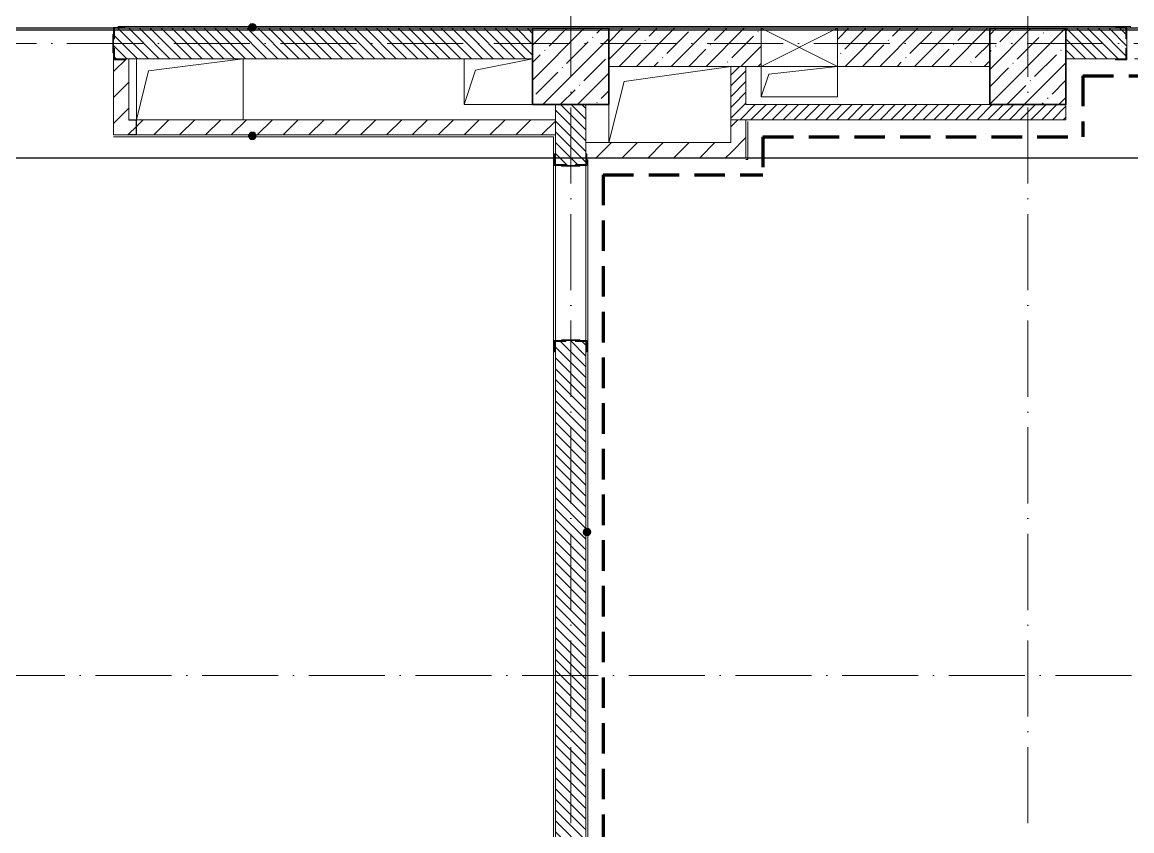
# Model space of a CAD drawing. Header units: millimetres. Extents: x -17017 to 628417, y -109036 to 199237.
# Drawn here: x 39280 to 46562, y -103585 to -98275 of the extents above; entities that cross this region are included whole.
import ezdxf

# ---------------------------------------------------------------- set-up
doc = ezdxf.new("R2010")
doc.units = ezdxf.units.MM
for name, pattern in [('50_200_ШТРИХ_1Т_ш5_п1_п1_', [700, 500, -100, 0, -100]), ('Штрих короткий', [300, 150, -150]), ('Штриховая _2 мм - 1 мм_', [300, 200, -100])]:
    doc.linetypes.add(name, pattern=pattern)
for name, color, linetype, lineweight in [('0-1', 7, 'Continuous', 5), ('0-2', 7, 'Continuous', 9), ('Марки стен', 7, 'Continuous', 9), ('Несущие колонны', 7, 'Continuous', 9), ('Несущие колонны-1', 7, 'Continuous', 35), ('Обобщенные модели', 7, 'Continuous', 9), ('Оси-2', 7, '50_200_ШТРИХ_1Т_ш5_п1_п1_', 9), ('Перемычка-1', 7, 'Штрих короткий', 9), ('Проем-2', 7, 'Continuous', 9), ('Стены-1', 7, 'Continuous', 13), ('стяжа', 7, 'Continuous', 30), ('Штриховка разреза-1', 7, 'Continuous', 9), ('Элементы узлов', 7, 'Continuous', 9)]:
    doc.layers.add(name, color=color, linetype=linetype, lineweight=lineweight)
doc.layers.add('СТ-1_1', color=7, linetype='Штриховая _2 мм - 1 мм_', lineweight=90, true_color=0x888888)
doc.layers.get('0-2').off()
pattern_1 = [(135, (0, 0), (-35.35534, -35.35534), [])]
pattern_2 = [(45, (0, 0), (-84.85281, 84.85281), [])]
pattern_3 = [(45, (0, 0), (-35.35534, 35.35534), [])]

# ---------------------------------------------------------------- blocks, each defined once
blk = doc.blocks.new('ось2эт')
at = {"layer": 'Оси-2'}
for p, q in [((42879.9, -108435.9), (42879.9, -93480.6)), ((45879.9, -108435.9), (45879.9, -93480.6)), ((81379.9, -98415.3), (-12388.8, -98415.3)), ((94868.3, -102565.3), (-12388.8, -102565.3))]:
    blk.add_line(p, q, dxfattribs=at)
blk = doc.blocks.new('BSC_Колонна _Прямоугольная - 500х500-V59-АИ2_02_План отделки стен 2-го этажа _Часть 2_')
at = {"layer": 'Несущие колонны'}
h = blk.add_hatch(dxfattribs=at)
h.set_pattern_fill('FP_67', color=256, style=0, pattern_type=2)
h.set_pattern_definition([(45, (-52950, -7650), (-114.04925, 114.04925), []), (45, (-52835.95, -7650), (-114.04925, 114.04925), [201.613, -40.323, 3.353, -36.97])])
h.paths.add_polyline_path([(-250, -250), (250, -250), (250, 250), (-250, 250)], flags=0)
at = {"layer": 'Несущие колонны-1'}
for p, q in [((250, 250), (-250, 250)), ((-250, 250), (-250, -250)), ((250, -250), (250, 250)), ((-250, -250), (250, -250))]:
    blk.add_line(p, q, dxfattribs=at)
blk = doc.blocks.new('BSC_Колонна _Прямоугольная - 500х500-V61-АИ2_02_План отделки стен 2-го этажа _Часть 2_')
at = {"layer": 'Несущие колонны'}
h = blk.add_hatch(dxfattribs=at)
h.set_pattern_fill('FP_69', color=256, style=0, pattern_type=2)
h.set_pattern_definition([(45, (-55950, -7650), (-114.04925, 114.04925), []), (45, (-55835.95, -7650), (-114.04925, 114.04925), [201.613, -40.323, 3.353, -36.97])])
h.paths.add_polyline_path([(-250, -250), (250, -250), (250, 250), (-250, 250)], flags=0)
at = {"layer": 'Несущие колонны-1'}
for p, q in [((250, 250), (-250, 250)), ((-250, 250), (-250, -250)), ((250, -250), (250, 250)), ((-250, -250), (250, -250))]:
    blk.add_line(p, q, dxfattribs=at)
blk = doc.blocks.new('Проем_Дверь_Прямоугольный - 1700х2400h_дверные проемы-28445702-АИ2_02_План отделки стен 2-го этажа _Часть 2_')
at = {"layer": 'Перемычка-1'}
for p, q in [((850, 100), (-850, 100)), ((850, -100), (-850, -100))]:
    blk.add_line(p, q, dxfattribs=at)
blk = doc.blocks.new('154_Стойка_СКБ_Уголок - СМ-2180_200-28268025-АИ2_02_План отделки стен 2-го этажа _Часть 2_')
at = {"layer": 'Обобщенные модели'}
for p, q in [((125, 156), (125, 81)), ((200, 156), (125, 156)), ((131, 81), (131, 150)), ((131, 150), (200, 150)), ((200, 150), (200, 156)), ((125, 81), (131, 81)), ((131, 19), (125, 19)), ((125, 19), (125, -56)), ((131, -50), (131, 19)), ((125, -56), (200, -56)), ((200, -50), (131, -50)), ((200, -56), (200, -50))]:
    blk.add_line(p, q, dxfattribs=at)
blk = doc.blocks.new('Стойка_Влож_Полоса боковая - Полоса-28213942-АИ2_02_План отделки стен 2-го этажа _Часть 2_')
at = {"layer": 'Обобщенные модели'}
for p, q in [((-5, 60), (0, 60)), ((-5, -60), (-5, 60)), ((0, 31), (0, -31)), ((0, -60), (-5, -60))]:
    blk.add_line(p, q, dxfattribs=at)
blk = doc.blocks.new('Фахверк_СКБ_Уголок - 200_3960-28268576-АИ2_02_План отделки стен 2-го этажа _Часть 2_')
at = {"layer": 'Обобщенные модели'}
for p, q in [((200, 156), (125, 156)), ((125, 156), (125, 81)), ((131, 81), (131, 150)), ((131, 150), (200, 150)), ((200, 150), (200, 156)), ((125, 81), (131, 81)), ((131, 19), (125, 19)), ((125, 19), (125, -56)), ((131, -50), (131, 19)), ((125, -56), (200, -56)), ((200, -50), (131, -50)), ((200, -56), (200, -50))]:
    blk.add_line(p, q, dxfattribs=at)
blk = doc.blocks.new('AR_Отверстие прямоугольное _в плите_ - AR_Отверстие прямоугольное _в плите_-V199-АИ2_02_План отделки стен 2-го этажа _Часть 2_')
at = {"layer": 'Обобщенные модели'}
for p, q in [((-250, 100), (-250, -100)), ((-200, 50), (250, 100)), ((250, -100), (250, 100)), ((-250, -100), (-200, 50)), ((-250, -100), (250, -100))]:
    blk.add_line(p, q, dxfattribs=at)
blk = doc.blocks.new('AR_Отверстие прямоугольное _в стене__БезПР - AR_Отверстие прямоугольное _в стене__БезПР-30460137-АИ2_02_План отделки стен 2-го этажа _Часть 2_')
at = {"layer": 'Проем-2'}
blk.add_line((250, 125), (-250, 125), dxfattribs=at)
at = {"layer": 'Элементы узлов'}
for p, q in [((-250, -125), (-250, 125)), ((-250, 125), (250, 125)), ((250, 125), (-250, -125)), ((-250, 125), (250, -125)), ((250, 125), (-250, 125)), ((-250, 125), (-250, -125)), ((250, 125), (250, -125)), ((250, -125), (250, 125)), ((250, -125), (-250, -125)), ((-250, -125), (250, -125))]:
    blk.add_line(p, q, dxfattribs=at)
blk = doc.blocks.new('AR_Отверстие прямоугольное _в плите_ - AR_Отверстие прямоугольное _в плите_-30553057-АИ2_02_План отделки стен 2-го этажа _Часть 2_')
at = {"layer": 'Обобщенные модели'}
for p, q in [((-300, 150), (400, 250)), ((-400, -250), (-300, 150)), ((-400, 0), (-400, -250))]:
    blk.add_line(p, q, dxfattribs=at)
blk = doc.blocks.new('AR_Отверстие прямоугольное _в плите_ - AR_Отверстие прямоугольное _в плите_-30552525-АИ2_02_План отделки стен 2-го этажа _Часть 2_')
at = {"layer": 'Обобщенные модели'}
for p, q in [((-350, 200), (-350, -200)), ((-270, 120), (350, 200)), ((350, -200), (350, 200)), ((-350, -200), (-270, 120))]:
    blk.add_line(p, q, dxfattribs=at)
blk = doc.blocks.new('AR_Отверстие прямоугольное _в плите_ - AR_Отверстие прямоугольное _в плите_-30552670-АИ2_02_План отделки стен 2-го этажа _Часть 2_')
at = {"layer": 'Обобщенные модели'}
for p, q in [((-225, 150), (-225, -150)), ((-150, 75), (225, 150)), ((-225, -150), (-150, 75)), ((-225, -150), (225, -150))]:
    blk.add_line(p, q, dxfattribs=at)
blk = doc.blocks.new('154_Фахверк_СКБ_Швеллер - Тип_100_3960_зеркало-36793856-АИ2_02_План отделки стен 2-го этажа _Часть 2_')
at = {"layer": 'Обобщенные модели'}
for p, q in [((175, 50), (125, 50)), ((125, 50), (125, -50)), ((128, 47), (175, 47)), ((128, -47), (128, 47)), ((175, 47), (175, 50)), ((125, -50), (175, -50)), ((175, -47), (128, -47)), ((175, -50), (175, -47))]:
    blk.add_line(p, q, dxfattribs=at)
blk = doc.blocks.new('0125-Р-ОО-Ш2-АР-о_23_10_2024_rvt-1-АИ2_02_План отделки стен 2-го этажа _Часть 2_')
at = {"layer": 'Штриховка разреза-1'}
h = blk.add_hatch(dxfattribs=at)
h.set_pattern_fill('FP_2', color=256, style=0, pattern_type=2)
h.set_pattern_definition(pattern_1)
h.paths.add_polyline_path([(52700, 7700), (52700, 7900), (49956, 7900), (49956, 7831), (49950, 7831), (49950, 7769), (49956, 7769), (49956, 7700), (51874.7, 7700)], flags=0)
h.paths.add_polyline_path([(48725, 7700), (48794, 7700.4), (48794, 7769), (48800, 7769), (48800, 7831), (48794, 7831), (48794, 7900), (47900, 7899), (47900, 7700), (48146.7, 7700)], flags=0)
h.paths.add_polyline_path([(47500, 7700), (47500, 7900), (47200, 7900), (47200, 7700)], flags=0)
h = blk.add_hatch(dxfattribs=at)
h.set_pattern_fill('FP_1', color=256, style=0, pattern_type=2)
h.set_pattern_definition([(45, (0, 0), (-114.04925, 114.04925), []), (45, (114.05, 0), (-114.04925, 114.04925), [201.612, -40.322, 3.353, -36.97])])
h.paths.add_polyline_path([(55700, 7650), (55700, 7900), (54700, 7900), (54700, 7650)], flags=0)
h.paths.add_polyline_path([(53738.7, 7650), (54200, 7650), (54200, 7900), (53200, 7900), (53200, 7650)], flags=0)
h = blk.add_hatch(dxfattribs=at)
h.set_pattern_fill('FP_2', color=256, style=0, pattern_type=2)
h.set_pattern_definition(pattern_1)
h.paths.add_polyline_path([(61700, 7700), (61700, 7900), (61300, 7899), (61300, 7700)], flags=0)
h.paths.add_polyline_path([(60900, 7700), (60900, 7900), (60006, 7900), (60006, 7831), (60000, 7830.8), (60000, 7769), (60006, 7769), (60006, 7700), (60075, 7700)], flags=0)
h.paths.add_polyline_path([(59330.6, 7700), (60000, 7700), (60000, 7740), (59995, 7740), (59995, 7860), (60000, 7860), (60000, 7900), (59970, 7900), (59970, 7830), (59130, 7830), (59130, 7900), (59100, 7900), (59100, 7860), (59105, 7860), (59105, 7740), (59100, 7740), (59100, 7700), (59105, 7700)], flags=0)
h.paths.add_polyline_path([(58375, 7700), (59094, 7700), (59094, 7769), (59100, 7769), (59100, 7831), (59094, 7831), (59094, 7900), (58306, 7900), (58306, 7831), (58300, 7831), (58300, 7769), (58306, 7769), (58306, 7700)], flags=0)
h.paths.add_polyline_path([(56200, 7700), (56594, 7700), (56594, 7769), (56600, 7769), (56600, 7831), (56594, 7831), (56594, 7900), (56200, 7900)], flags=0)
h = blk.add_hatch(dxfattribs=at)
h.set_pattern_fill('FP_3', color=256, style=0, pattern_type=2)
h.set_pattern_definition(pattern_2)
h.paths.add_polyline_path([(50050, 7200), (50050, 7700), (50025, 7700), (50025, 7694), (49950, 7694), (49950, 7200), (50010.7, 7200)], flags=0)
h = blk.add_hatch(dxfattribs=at)
h.set_pattern_fill('FP_92', color=256, style=0, pattern_type=2)
h.set_pattern_definition(pattern_3)
h.paths.add_polyline_path([(54100, 7400), (54100, 7650), (54000, 7650), (54000, 7400)], flags=0)
h = blk.add_hatch(dxfattribs=at)
h.set_pattern_fill('FP_2', color=256, style=0, pattern_type=2)
h.set_pattern_definition(pattern_1)
h.paths.add_polyline_path([(52850, 400), (53050, 400), (53049.8, 5844), (52981, 5844), (52981, 5850), (52919, 5850), (52919, 5844), (52850, 5844), (52850, 492.9)], flags=0)
h.paths.add_polyline_path([(52981, 7000), (52981, 7006), (53050, 7006), (53050, 7400), (52850, 7400), (52850, 7006), (52919, 7006), (52919, 7000)], flags=0)
h = blk.add_hatch(dxfattribs=at)
h.set_pattern_fill('FP_92', color=256, style=0, pattern_type=2)
h.set_pattern_definition(pattern_3)
h.paths.add_polyline_path([(55700, 7300), (56200, 7300), (56200, 7400), (54000, 7400), (54000, 7300)], flags=0)
h = blk.add_hatch(dxfattribs=at)
h.set_pattern_fill('FP_3', color=256, style=0, pattern_type=2)
h.set_pattern_definition(pattern_2)
h.paths.add_polyline_path([(52850, 7200), (52850, 7300), (50100, 7300), (50100, 7200), (51874.7, 7200)], flags=0)
h.paths.add_polyline_path([(50050, 7203), (50097, 7203), (50097, 7297), (50050, 7297), (50050, 7250)], flags=0)
h = blk.add_hatch(dxfattribs=at)
h.set_pattern_fill('FP_3', color=256, style=0, pattern_type=2)
h.set_pattern_definition(pattern_2)
h.paths.add_polyline_path([(54100, 7050), (54100, 7300), (54000, 7300), (54000, 7050)], flags=0)
h = blk.add_hatch(dxfattribs=at)
h.set_pattern_fill('FP_3', color=256, style=0, pattern_type=2)
h.set_pattern_definition(pattern_2)
h.paths.add_polyline_path([(54000, 7050), (54000, 7150), (53050, 7150), (53050, 7075), (53056, 7075), (53056, 7050), (53738.7, 7050)], flags=0)
at = {"layer": 'Стены-1'}
for p, q in [((52700, 7900), (50025, 7900)), ((54200, 7900), (53200, 7900)), ((55700, 7900), (54700, 7900)), ((56525, 7900), (56200, 7900)), ((56600, 7769), (56600, 7831)), ((49950, 7694), (49950, 7200)), ((50025, 7700), (52700, 7700)), ((50050, 7700), (50025, 7700)), ((50050, 7300), (50050, 7700)), ((53200, 7650), (54200, 7650)), ((54100, 7650), (54000, 7650)), ((54000, 7650), (54000, 7400)), ((54100, 7400), (54100, 7650)), ((54700, 7650), (55700, 7650)), ((56200, 7700), (56525, 7700)), ((52850, 7400), (52850, 7075)), ((53050, 7075), (53050, 7400)), ((54000, 7400), (54000, 7300)), ((55700, 7400), (54100, 7400)), ((56200, 7300), (56200, 7400)), ((52850, 7300), (50100, 7300)), ((52850, 7200), (52850, 7300)), ((54100, 7300), (54000, 7300)), ((54000, 7300), (54000, 7150)), ((54000, 7300), (56200, 7300)), ((54100, 7050), (54100, 7300)), ((49950, 7200), (50050, 7200)), ((50100, 7200), (52850, 7200)), ((54000, 7150), (53050, 7150)), ((53050, 7150), (53050, 7075)), ((53056, 7050), (54000, 7050)), ((54000, 7050), (54100, 7050)), ((52850, 5775), (52850, 400)), ((53050, 400), (53050, 5775))]:
    blk.add_line(p, q, dxfattribs=at)
at = {"layer": '0-2'}
for name, p in [('154_Стойка_СКБ_Уголок - СМ-2180_200-28268025-АИ2_02_План отделки стен 2-го этажа _Часть 2_', (49825, 7750)), ('BSC_Колонна _Прямоугольная - 500х500-V59-АИ2_02_План отделки стен 2-го этажа _Часть 2_', (52950, 7650)), ('AR_Отверстие прямоугольное _в стене__БезПР - AR_Отверстие прямоугольное _в стене__БезПР-30460137-АИ2_02_План отделки стен 2-го этажа _Часть 2_', (54450, 7775)), ('BSC_Колонна _Прямоугольная - 500х500-V61-АИ2_02_План отделки стен 2-го этажа _Часть 2_', (55950, 7650)), ('Проем_Дверь_Прямоугольный - 1700х2400h_дверные проемы-28445702-АИ2_02_План отделки стен 2-го этажа _Часть 2_', (57450, 7800)), ('Стойка_Влож_Полоса боковая - Полоса-28213942-АИ2_02_План отделки стен 2-го этажа _Часть 2_', (49950, 7800)), ('AR_Отверстие прямоугольное _в плите_ - AR_Отверстие прямоугольное _в плите_-30552525-АИ2_02_План отделки стен 2-го этажа _Часть 2_', (50449.9, 7500)), ('AR_Отверстие прямоугольное _в плите_ - AR_Отверстие прямоугольное _в плите_-30552670-АИ2_02_План отделки стен 2-го этажа _Часть 2_', (52475, 7550)), ('AR_Отверстие прямоугольное _в плите_ - AR_Отверстие прямоугольное _в плите_-30553057-АИ2_02_План отделки стен 2-го этажа _Часть 2_', (53600, 7400)), ('AR_Отверстие прямоугольное _в плите_ - AR_Отверстие прямоугольное _в плите_-V199-АИ2_02_План отделки стен 2-го этажа _Часть 2_', (54450, 7550))]:
    blk.add_blockref(name, p, dxfattribs=at)
for name, p, rotation in [('Фахверк_СКБ_Уголок - 200_3960-28268576-АИ2_02_План отделки стен 2-го этажа _Часть 2_', (56725, 7850), 180), ('154_Фахверк_СКБ_Швеллер - Тип_100_3960_зеркало-36793856-АИ2_02_План отделки стен 2-го этажа _Часть 2_', (50225, 7250), 180), ('154_Стойка_СКБ_Уголок - СМ-2180_200-28268025-АИ2_02_План отделки стен 2-го этажа _Часть 2_', (53000, 6875), 89.99999999999993), ('Стойка_Влож_Полоса боковая - Полоса-28213942-АИ2_02_План отделки стен 2-го этажа _Часть 2_', (52950, 7000), 89.99999999999994), ('154_Стойка_СКБ_Уголок - СМ-2180_200-28268025-АИ2_02_План отделки стен 2-го этажа _Часть 2_', (52900, 5975), 269.9999999999999), ('Стойка_Влож_Полоса боковая - Полоса-28213942-АИ2_02_План отделки стен 2-го этажа _Часть 2_', (52950, 5850), 269.9999999999999)]:
    blk.add_blockref(name, p, dxfattribs=dict(at, rotation=rotation))
blk = doc.blocks.new('2ч2эт')
at = {"layer": 'Марки стен'}
h = blk.add_hatch(color=256, dxfattribs=at)
edge = h.paths.add_edge_path(flags=0)
edge.add_arc((40790.8, -98309.3), 25, 0, 360)
h = blk.add_hatch(color=256, dxfattribs=at)
edge = h.paths.add_edge_path(flags=0)
edge.add_arc((40790.8, -99021.3), 25, 0, 360)
h = blk.add_hatch(color=256, dxfattribs=at)
edge = h.paths.add_edge_path(flags=0)
edge.add_arc((42985.9, -101622.2), 25, 0, 360)
for centre in [(40790.8, -98309.3), (40790.8, -99021.3), (42985.9, -101622.2)]:
    blk.add_circle(centre, 25, dxfattribs=at)
at = {"layer": 'СТ-1_1'}
for p, q in [((46241.9, -98627.3), (48367.9, -98627.3)), ((46241.9, -98627.3), (46241.9, -99027.3)), ((44141.9, -99027.3), (46241.9, -99027.3)), ((44141.9, -99027.3), (44141.9, -99277.3)), ((43091.9, -99277.3), (44141.9, -99277.3)), ((43091.9, -99277.3), (43091.9, -105703.3))]:
    blk.add_line(p, q, dxfattribs=at)
at = {"layer": 'Стены-1'}
for p, q in [((46554.9, -98303.3), (39909.9, -98303.3)), ((39909.9, -98303.3), (39909.9, -98309.3)), ((46554.9, -98315.3), (46554.9, -98303.3)), ((39954.9, -98315.3), (42629.9, -98315.3)), ((43129.9, -98315.3), (44129.9, -98315.3)), ((44629.9, -98315.3), (45629.9, -98315.3)), ((46129.9, -98315.3), (46454.9, -98315.3)), ((46529.9, -98315.3), (46554.9, -98315.3)), ((44029.9, -98927.3), (44029.9, -99165.3)), ((44041.9, -99177.3), (44041.9, -98927.3)), ((39979.9, -99015.3), (39879.9, -99015.3)), ((39879.9, -99027.3), (42767.9, -99027.3)), ((42779.9, -99015.3), (40029.9, -99015.3)), ((42767.9, -99027.3), (42767.9, -105803.3)), ((42779.9, -99140.3), (42779.9, -99015.3)), ((42991.9, -105803.3), (42991.9, -99177.3)), ((44029.9, -99177.3), (44041.9, -99177.3)), ((42779.9, -100365.3), (42779.9, -99215.3)), ((42979.9, -99215.3), (42979.9, -100365.3)), ((42779.9, -105815.3), (42779.9, -100440.3)), ((42979.9, -100440.3), (42979.9, -105815.3))]:
    blk.add_line(p, q, dxfattribs=at)
at = {"layer": 'стяжа'}
blk.add_lwpolyline([(13926.1, -98325.3), (66533.7, -98325.3)], dxfattribs=at)
at = {"layer": '0-1'}
blk.add_blockref('0125-Р-ОО-Ш2-АР-о_23_10_2024_rvt-1-АИ2_02_План отделки стен 2-го этажа _Часть 2_', (-10070.1, -106215.3), dxfattribs=at)

msp = doc.modelspace()

# ---------------------------------------------------------------- linework, layer by layer
at = {"layer": 'стяжа'}
for points in [[(31129.9, -95215.3), (81279.9, -95215.3), (81279.9, -98315.3), (31129.9, -98315.3)], [(21579.9, -99165.3), (73387.3, -99165.3), (73387.3, -106065.4), (21579.9, -106065.4)]]:
    msp.add_lwpolyline(points, close=True, dxfattribs=at)

# ---------------------------------------------------------------- block references
for name in ['ось2эт', '2ч2эт']:
    msp.add_blockref(name, (0, 0), dxfattribs=at)

doc.saveas('drawing.dxf')
